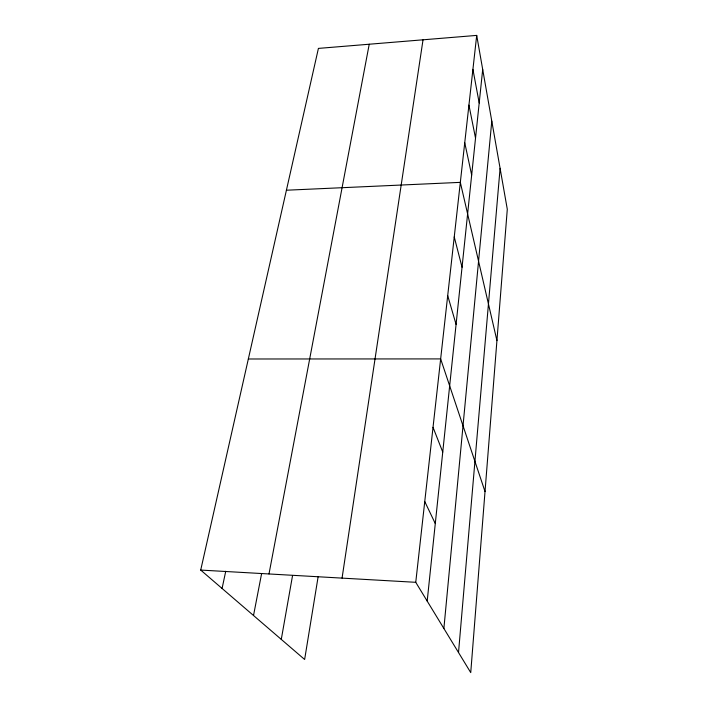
<?xml version="1.0" encoding="UTF-8"?>
<svg xmlns="http://www.w3.org/2000/svg" width="708" height="708" viewBox="0 0 708 708"><rect width="100%" height="100%" fill="white"/><g stroke="black" fill="none" stroke-linecap="round" stroke-linejoin="round"><path stroke-width="1.06" d="M458.519 652.528L500.096 168.327M443.881 628.5L491.786 121.121M427.19 601.083L482.697 69.472M476.705 35.4L507.291 209.241L470.74 672.6L415.755 582.312L476.705 35.4L318.414 48.401L200.709 570.073L304.635 659.484L318.158 576.56M342.061 578.117L423.03 39.807M281.28 639.395L292.519 575.763M268.996 573.958L369.231 44.223M253.517 615.509L261.606 573.622M222.082 588.463L225.737 571.259M286.413 190.222L460.324 182.363L496.928 340.601M248.331 358.991L440.65 358.912L485.024 491.556M200.709 570.073L415.755 582.312M424.756 501.538L435.278 523.566M433.022 427.331L442.748 452.049M447.704 295.643L456.076 324.414M454.244 236.95L462.05 267.235M464.74 142.724L471.67 175.053M468.935 105.111L475.528 138.131M472.917 69.384L479.201 102.979"/></g></svg>
